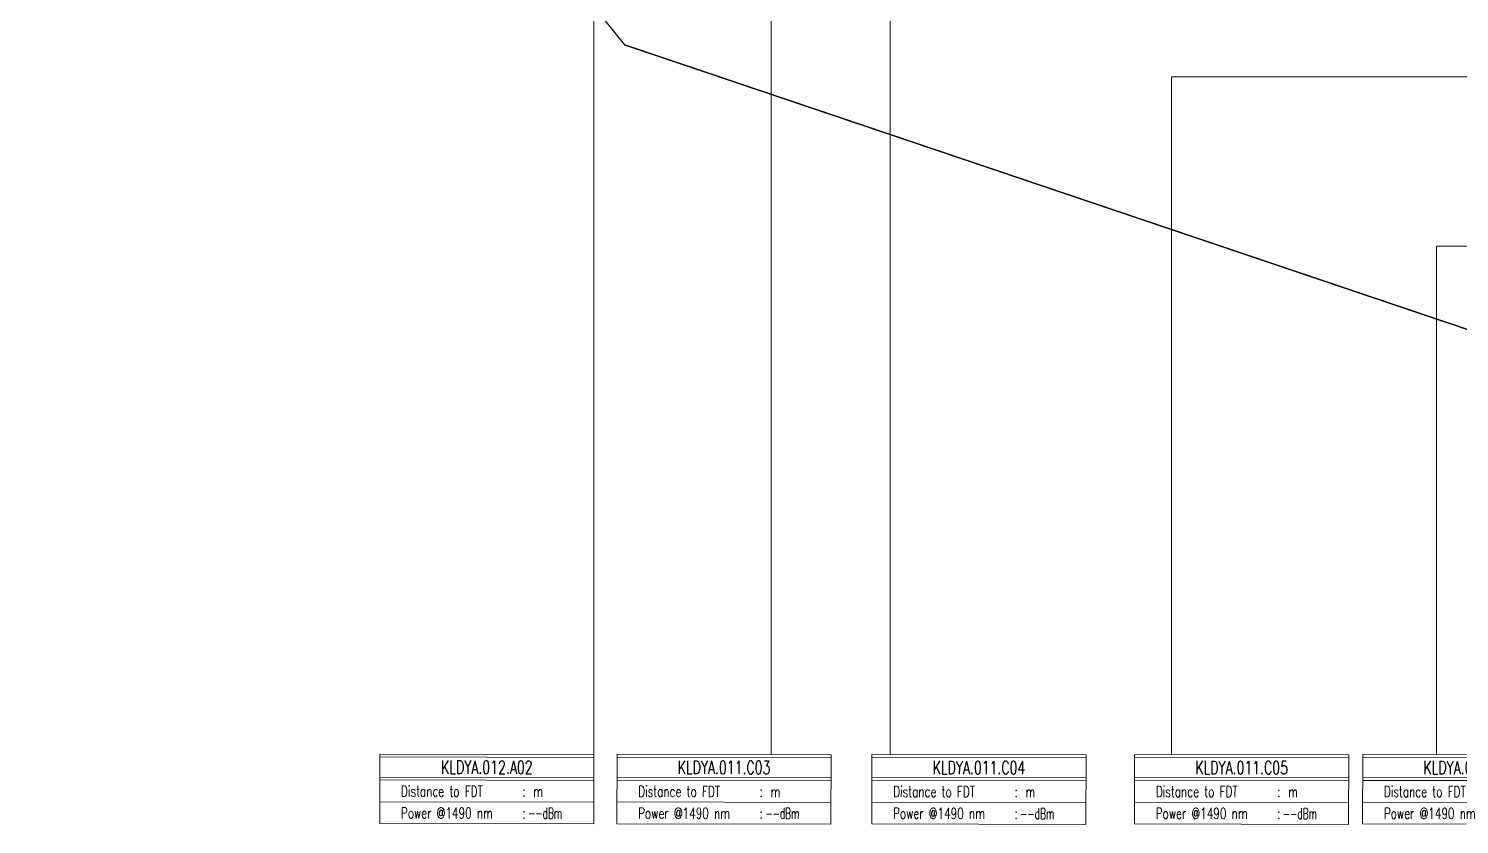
# Model space of a CAD drawing. Header units: millimetres. Extents: x 1060 to 24323, y -9832 to -6451.
# Drawn here: x 8931 to 9548, y -9297 to -8954 of the extents above; entities that cross this region are included whole.
import ezdxf
from ezdxf.enums import TextEntityAlignment as Align

# ---------------------------------------------------------------- set-up
doc = ezdxf.new("R2010")
doc.units = ezdxf.units.MM
doc.set_wipeout_variables(frame=1)
doc.linetypes.add('HIDDEN', pattern=[9.525, 6.35, -3.175])
doc.layers.add('BATAS', color=7, linetype='Continuous', plot=False)
doc.layers.add('FAT_Info', color=170, linetype='Continuous', lineweight=0)
doc.styles.add('ROMANS', font='romans.shx', dxfattribs={"width": 1.2})

# ---------------------------------------------------------------- blocks, each defined once
blk = doc.blocks.new('FAT Info')
at = {"lineweight": 0}
blk.add_wipeout([(0, 12.93), (40.44, 12.93), (40.44, -0.2), (0, -0.2)], dxfattribs=at).dxf.layer = 'FAT_Info'
at = {"layer": 'FAT_Info'}
for p, q in [((0, 12.93), (0, -0.2)), ((40.44, 12.93), (40.44, -0.2)), ((0, 8.58), (40.44, 8.58)), ((0, 8.04), (40.44, 8.04)), ((0, 3.92), (40.44, 3.92)), ((0, -0.2), (40.44, -0.2))]:
    blk.add_line(p, q, dxfattribs=at)
for points in [[(0, 12.93), (40.44, 12.93)], [(0, 12.39), (40.44, 12.39)]]:
    blk.add_lwpolyline(points, dxfattribs=at)
at = {"layer": 'FAT_Info', "style": 'ROMANS', "width": 0.7}
for s, height, p in [(':', 2.06, (26.93, 4.91)), ('Power @1490 nm', 2.0607, (4.01, 0.79)), (':', 2.06, (26.93, 0.79))]:
    blk.add_text(s, height=height, dxfattribs=at).set_placement(p)
blk.add_attdef('FAT_SEQUENCE', text='', height=2.47, dxfattribs=at).set_placement((20.22, 10.48), align=Align.MIDDLE_CENTER)
blk.add_attdef('DISTANCE_TO', (4.01, 4.91), '', height=2.06, dxfattribs=at)
for tag, p in [('DISTANCE_TO_OLT', (28.02, 5.94)), ('LOSS_@1490NM', (28.02, 1.82))]:
    blk.add_attdef(tag, text='', height=2.06, dxfattribs=at).set_placement(p, align=Align.MIDDLE_LEFT)

msp = doc.modelspace()

# ---------------------------------------------------------------- linework, layer by layer
at = {"layer": 'BATAS', "color": 1, "linetype": 'HIDDEN', "const_width": 0.6}
msp.add_lwpolyline([(9460.62, -8198.57), (9282.72, -8312.91), (8951.9, -8242.14), (8931.32, -8456.52), (9032.12, -8494.9), (9053.86, -8794.44), (9187.98, -8960.65), (9745.45, -9148.88), (9959.93, -9088.05), (10109.36, -9045.62), (10201.5, -8858.9), (10160.11, -8661.63), (10023.42, -8604.69), (10028.05, -8530.8), (10022.07, -8407.03), (10021.58, -8336.07), (10031.29, -8278.65)], dxfattribs=at)
at = {"layer": 'FAT_Info'}
for points in [[(9397.42, -8850.35), (9377, -8884.71), (9174.69, -8884.71), (9174.69, -9266.54)], [(9641.74, -8904.44), (9251.18, -8904.44), (9251.18, -9266.54)], [(9601.06, -8929.78), (9302.46, -8929.78), (9302.46, -9266.54)], [(9695.17, -8974.45), (9423.66, -8974.45), (9423.66, -9266.54)], [(9653.93, -9047.42), (9538, -9047.42), (9538, -9266.54)]]:
    msp.add_lwpolyline(points, dxfattribs=at)

# ---------------------------------------------------------------- next in the draw order: block references
at = {"layer": 'FAT_Info', "lineweight": 0}
ref = msp.add_blockref('FAT Info', (9082.36, -9295.88), dxfattribs=dict(at, xscale=2.281889908648648, yscale=2.281889908648648, zscale=2.281889908648648, rotation=359.8970633875859))
ref.add_attrib('FAT_SEQUENCE', 'KLDYA.012.A02', dxfattribs={"height": 5.6426, "rotation": 359.89706, "style": 'ROMANS', "width": 0.7}).set_placement((9128.54, -9272.04), align=Align.MIDDLE_CENTER)
ref.add_attrib('DISTANCE_TO_OLT', ' m', dxfattribs={"height": 4.702, "rotation": 359.89706, "style": 'ROMANS', "width": 0.7}).set_placement((9146.33, -9282.44), align=Align.MIDDLE_LEFT)
ref.add_attrib('LOSS_@1490NM', '--dBm', dxfattribs={"height": 4.702, "rotation": 359.89706, "style": 'ROMANS', "width": 0.6}).set_placement((9146.31, -9291.85), align=Align.MIDDLE_LEFT)
ref.add_attrib('DISTANCE_TO', 'Distance to FDT', (9091.54, -9284.7), dxfattribs={"height": 4.7022, "rotation": 359.89706, "style": 'ROMANS', "width": 0.7})
ref = msp.add_blockref('FAT Info', (9184.62, -9295.96), dxfattribs=dict(at, xscale=2.281889908648648, yscale=2.281889908648648, zscale=2.281889908648648, rotation=359.8970633875859))
ref.add_attrib('FAT_SEQUENCE', 'KLDYA.011.C03', dxfattribs={"height": 5.6426, "rotation": 359.89706, "style": 'ROMANS', "width": 0.7}).set_placement((9230.81, -9272.12), align=Align.MIDDLE_CENTER)
ref.add_attrib('DISTANCE_TO_OLT', ' m', dxfattribs={"height": 4.702, "rotation": 359.89706, "style": 'ROMANS', "width": 0.7}).set_placement((9248.59, -9282.53), align=Align.MIDDLE_LEFT)
ref.add_attrib('LOSS_@1490NM', '--dBm', dxfattribs={"height": 4.702, "rotation": 359.89706, "style": 'ROMANS', "width": 0.6}).set_placement((9248.57, -9291.93), align=Align.MIDDLE_LEFT)
ref.add_attrib('DISTANCE_TO', 'Distance to FDT', (9193.8, -9284.78), dxfattribs={"height": 4.7022, "rotation": 359.89706, "style": 'ROMANS', "width": 0.7})
ref = msp.add_blockref('FAT Info', (9294.53, -9296.04), dxfattribs=dict(at, xscale=2.281889908648648, yscale=2.281889908648648, zscale=2.281889908648648, rotation=359.8970633875859))
ref.add_attrib('FAT_SEQUENCE', 'KLDYA.011.C04', dxfattribs={"height": 5.6426, "rotation": 359.89706, "style": 'ROMANS', "width": 0.7}).set_placement((9340.71, -9272.2), align=Align.MIDDLE_CENTER)
ref.add_attrib('DISTANCE_TO_OLT', ' m', dxfattribs={"height": 4.702, "rotation": 359.89706, "style": 'ROMANS', "width": 0.7}).set_placement((9358.5, -9282.61), align=Align.MIDDLE_LEFT)
ref.add_attrib('LOSS_@1490NM', '--dBm', dxfattribs={"height": 4.702, "rotation": 359.89706, "style": 'ROMANS', "width": 0.6}).set_placement((9358.48, -9292.01), align=Align.MIDDLE_LEFT)
ref.add_attrib('DISTANCE_TO', 'Distance to FDT', (9303.71, -9284.86), dxfattribs={"height": 4.7022, "rotation": 359.89706, "style": 'ROMANS', "width": 0.7})
ref = msp.add_blockref('FAT Info', (9407.76, -9296.04), dxfattribs=dict(at, xscale=2.281889908648648, yscale=2.281889908648648, zscale=2.281889908648648, rotation=359.8970633875859))
ref.add_attrib('FAT_SEQUENCE', 'KLDYA.011.C05', dxfattribs={"height": 5.6426, "rotation": 359.89706, "style": 'ROMANS', "width": 0.7}).set_placement((9453.94, -9272.2), align=Align.MIDDLE_CENTER)
ref.add_attrib('DISTANCE_TO_OLT', ' m', dxfattribs={"height": 4.702, "rotation": 359.89706, "style": 'ROMANS', "width": 0.7}).set_placement((9471.73, -9282.61), align=Align.MIDDLE_LEFT)
ref.add_attrib('LOSS_@1490NM', '--dBm', dxfattribs={"height": 4.702, "rotation": 359.89706, "style": 'ROMANS', "width": 0.6}).set_placement((9471.71, -9292.01), align=Align.MIDDLE_LEFT)
ref.add_attrib('DISTANCE_TO', 'Distance to FDT', (9416.94, -9284.86), dxfattribs={"height": 4.7022, "rotation": 359.89706, "style": 'ROMANS', "width": 0.7})
ref = msp.add_blockref('FAT Info', (9506.09, -9296.04), dxfattribs=dict(at, xscale=2.281889908648648, yscale=2.281889908648648, zscale=2.281889908648648, rotation=359.8970633875859))
ref.add_attrib('FAT_SEQUENCE', 'KLDYA.011.C06', dxfattribs={"height": 5.6426, "rotation": 359.89706, "style": 'ROMANS', "width": 0.7}).set_placement((9552.28, -9272.2), align=Align.MIDDLE_CENTER)
ref.add_attrib('DISTANCE_TO_OLT', ' m', dxfattribs={"height": 4.702, "rotation": 359.89706, "style": 'ROMANS', "width": 0.7}).set_placement((9570.06, -9282.61), align=Align.MIDDLE_LEFT)
ref.add_attrib('LOSS_@1490NM', '--dBm', dxfattribs={"height": 4.702, "rotation": 359.89706, "style": 'ROMANS', "width": 0.6}).set_placement((9570.04, -9292.01), align=Align.MIDDLE_LEFT)
ref.add_attrib('DISTANCE_TO', 'Distance to FDT', (9515.27, -9284.86), dxfattribs={"height": 4.7022, "rotation": 359.89706, "style": 'ROMANS', "width": 0.7})

doc.saveas('drawing.dxf')
